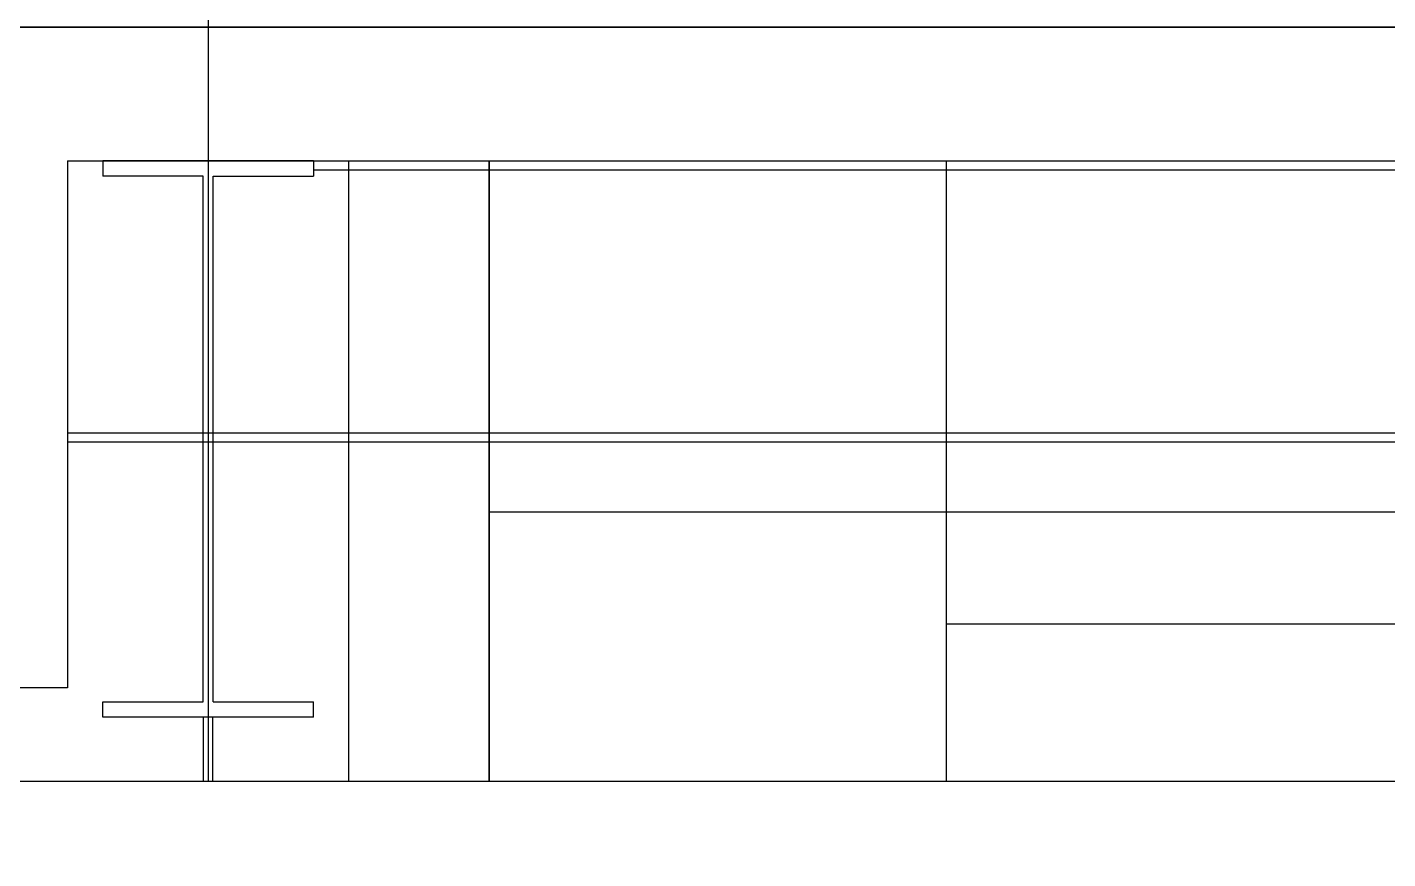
# Model space of a CAD drawing. Header units: millimetres. Extents: x 909 to 159266, y 137 to 21462.
# Drawn here: x 95299 to 97235, y 9093 to 10276 of the extents above; entities that cross this region are included whole.
import ezdxf

# ---------------------------------------------------------------- set-up
doc = ezdxf.new("R2010")
doc.units = ezdxf.units.MM
doc.header["$LTSCALE"] = 50
doc.header["$MEASUREMENT"] = 0
doc.linetypes.add('주단면도-1$0$주단면도-1$0$STD_CENTER', pattern=[66, 60, -2, 2, -2])
for name, color, linetype in [('COL', 2, 'Continuous'), ('주단면도-1$0$주단면도-1$0$A-FLOR-GW', 6, 'Continuous'), ('주단면도-1$0$주단면도-1$0$A-SECT-ELEV', 8, 'Continuous'), ('주단면도-1$0$주단면도-1$0$A-ST-AXIS-CEN', 252, '주단면도-1$0$주단면도-1$0$STD_CENTER'), ('주단면도-1$0$주단면도-1$0$A-ST-CONC', 2, 'Continuous'), ('주단면도-1$0$주단면도-1$0$저온단열', 160, 'Continuous'), ('주단면도-1$0$철골', 2, 'Continuous')]:
    doc.layers.add(name, color=color, linetype=linetype)
doc.layers.add('주단면도-1$0$A-ELEV-LIN2', color=7, linetype='Continuous', lineweight=25)

# ---------------------------------------------------------------- blocks, each defined once
blk = doc.blocks.new('주단면도-1$0$DL-1(단)')
at = {"layer": 'COL', "color": 4}
blk.add_line((2880.1, -610), (0.1, -610), dxfattribs=at)

msp = doc.modelspace()

# ---------------------------------------------------------------- linework, layer by layer
at = {"color": 2, "elevation": 0}
msp.add_lwpolyline([(102156.5, 9202.7), (97920.2, 9202.7), (97984.8, 9092.8), (97794, 9312.6), (97858.7, 9202.7), (93622.4, 9202.7)], dxfattribs=at)
at = {"layer": '주단면도-1$0$A-ELEV-LIN2'}
for p, q in [((96606.5, 10086.2, 0), (96606.5, 9202.7, 0)), ((96606.5, 9427.2, 0), (101956.5, 9427.2, 0))]:
    msp.add_line(p, q, dxfattribs=at)
at = {"layer": '주단면도-1$0$주단면도-1$0$A-FLOR-GW'}
for p, q in [((95756.4, 9202.7, 0), (95756.4, 10086.2, 0)), ((95956.4, 9202.7, 0), (95956.4, 10086.2, 0))]:
    msp.add_line(p, q, dxfattribs=at)
at = {"layer": '주단면도-1$0$주단면도-1$0$A-SECT-ELEV'}
msp.add_line((95956.4, 10086.2, 0), (95956.4, 9202.7, 0), dxfattribs=at)
at = {"layer": '주단면도-1$0$주단면도-1$0$A-ST-AXIS-CEN', "color": 1, "linetype": 'Continuous'}
msp.add_line((95556.4, 20617.1, 0), (95556.4, 9202.7, 0), dxfattribs=at)
msp.add_line((95556.4, 20617.1, 0), (95556.4, 9202.7, 0), dxfattribs=at)
at = {"layer": '주단면도-1$0$주단면도-1$0$A-ST-AXIS-CEN', "linetype": 'Continuous'}
for p, q in [((95356.4, 10086.2, 0), (98381.4, 10086.2, 0)), ((95706.4, 10073.2, 0), (98381.4, 10073.2, 0)), ((95356.4, 9699.2, 0), (98381.4, 9699.2, 0)), ((95356.4, 9686.2, 0), (98381.4, 9686.2, 0))]:
    msp.add_line(p, q, dxfattribs=at)
at = {"layer": '주단면도-1$0$주단면도-1$0$A-ST-CONC'}
for p, q in [((95156.4, 10276.2, 0), (98156.5, 10276.2, 0)), ((95356.4, 10086.2, 0), (98381.4, 10086.2, 0)), ((95356.4, 10086.2, 0), (95356.4, 9336.2, 0)), ((95356.4, 9336.2, 0), (93822.4, 9336.2, 0))]:
    msp.add_line(p, q, dxfattribs=at)
at = {"layer": '주단면도-1$0$주단면도-1$0$저온단열'}
msp.add_line((98281.4, 9586.2, 0), (95956.4, 9586.2, 0), dxfattribs=at)
at = {"layer": '주단면도-1$0$철골', "ltscale": 3}
for p, q in [((95706.4, 10086.2, 0), (95406.4, 10086.2, 0)), ((95406.4, 10086.2, 0), (95406.4, 10064.2, 0)), ((95706.4, 10086.2, 0), (95706.4, 10064.2, 0)), ((95549.4, 10064.2, 0), (95406.4, 10064.2, 0)), ((95549.4, 9316.2, 0), (95549.4, 10064.2, 0)), ((95563.4, 9316.2, 0), (95563.4, 10064.2, 0)), ((95563.4, 10064.2, 0), (95706.4, 10064.2, 0)), ((95406.4, 9294.2, 0), (95406.4, 9316.2, 0)), ((95406.4, 9316.2, 0), (95549.4, 9316.2, 0)), ((95563.4, 9316.2, 0), (95706.4, 9316.2, 0)), ((95706.4, 9294.2, 0), (95706.4, 9316.2, 0)), ((95706.4, 9294.2, 0), (95406.4, 9294.2, 0)), ((95549.9, 9202.7, 0), (95549.9, 9294.2, 0)), ((95562.9, 9294.2, 0), (95549.9, 9294.2, 0)), ((95562.9, 9202.7, 0), (95562.9, 9294.2, 0))]:
    msp.add_line(p, q, dxfattribs=at)

# ---------------------------------------------------------------- block references
msp.add_blockref('주단면도-1$0$DL-1(단)', (95156.4, 10886.2, 0))

doc.saveas('drawing.dxf')
